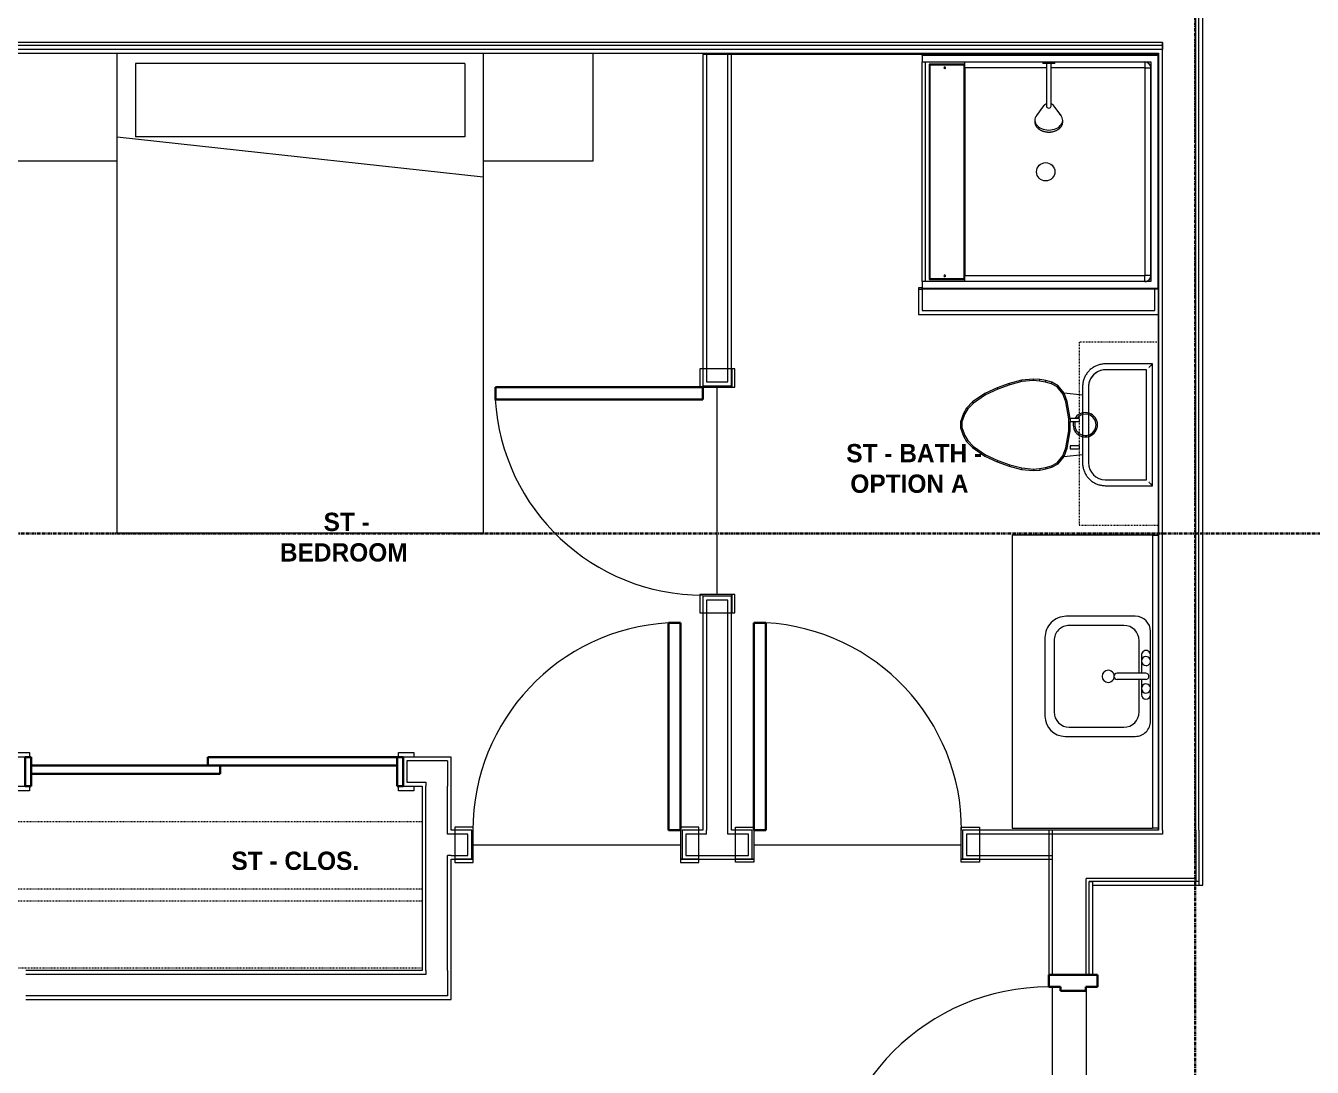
# Model space of a CAD drawing. Header units: inches. Extents: x -4093 to -1777, y 9773 to 12264.
# Drawn here: x -3673.1 to -3462.1, y 10379.7 to 10550.4 of the extents above; entities that cross this region are included whole.
import ezdxf

# ---------------------------------------------------------------- set-up
doc = ezdxf.new("R2010")
doc.units = ezdxf.units.IN
doc.header["$MEASUREMENT"] = 0
doc.linetypes.add('Dash', pattern=[0.25, 0.125, -0.125])
doc.linetypes.add('Grid Line 1_2_', pattern=[0.875, 0.5, -0.125, 0.125, -0.125])
for name, color, linetype, lineweight in [('0-1', 7, 'Continuous', 5), ('0-2', 7, 'Continuous', 9), ('0-3', 8, 'Continuous', 9), ('A-AREA-IDEN', 2, 'Continuous', 9), ('A-DOOR-1', 7, 'Continuous', 9), ('A-DOOR-2', 10, 'Continuous', 30), ('A-DOOR-FRAM-1', 10, 'Continuous', 30), ('A-FLOR-1', 7, 'Continuous', 9), ('A-FLOR-2', 192, 'Continuous', 9), ('A-WALL-1', 7, 'Continuous', 9), ('A-WALL-2', 250, 'Continuous', 18), ('I-FURN-1', 7, 'Continuous', 9), ('I-WALL-1', 7, 'Continuous', 9), ('P-SANR-FIXT-1', 7, 'Continuous', 9), ('Q-CASE-1', 7, 'Continuous', 9), ('Q-CASE-2', 7, 'Dash', 9), ('Q-CASE-HDLN-1', 7, 'Dash', 9), ('S-GRID-1', 1, 'Grid Line 1_2_', 30)]:
    doc.layers.add(name, color=color, linetype=linetype, lineweight=lineweight)
doc.styles.add('Century Gothic_B', font='GOTHICB.TTF', dxfattribs={"height": 3})

# ---------------------------------------------------------------- blocks, each defined once
blk = doc.blocks.new('SLIDING - FLUSH - SLIDING - FLUSH - 5-0 x 6-8-3203586-BACKGROUND - 2ND FLOOR')
at = {"layer": 'A-DOOR-1'}
for p, q in [((-32.75, 3.25), (-30.25, 3.25)), ((-32.75, 2.5), (-32.75, 3.25)), ((-30.25, 2.5), (-32.75, 2.5)), ((-30.25, 3.25), (-30.25, 2.5)), ((30.25, 3.25), (32.75, 3.25)), ((30.25, 2.5), (30.25, 3.25)), ((32.75, 2.5), (30.25, 2.5)), ((32.75, 3.25), (32.75, 2.5)), ((-32.75, -2.25), (-30.25, -2.25)), ((-32.75, -3), (-32.75, -2.25)), ((-30.25, -3), (-32.75, -3)), ((-30.25, -2.25), (-30.25, -3)), ((30.25, -2.25), (32.75, -2.25)), ((30.25, -3), (30.25, -2.25)), ((32.75, -3), (30.25, -3)), ((32.75, -2.25), (32.75, -3))]:
    blk.add_line(p, q, dxfattribs=at)
at = {"layer": 'A-DOOR-2'}
for p, q in [((-1, -0.88), (-1, 0.5)), ((-1, 0.5), (30, 0.5)), ((30, 0.5), (30, -0.88)), ((-30, -2.25), (-30, -0.88)), ((-30, -0.88), (1, -0.88)), ((30, -0.88), (-1, -0.88)), ((1, -0.88), (1, -2.25)), ((1, -2.25), (-30, -2.25))]:
    blk.add_line(p, q, dxfattribs=at)
at = {"layer": 'A-DOOR-FRAM-1'}
for p, q in [((-31, -2.25), (-31, 2.5)), ((-31, 2.5), (-30, 2.5)), ((-30, 2.5), (-30, -2.25)), ((30, 2.5), (31, 2.5)), ((30, -2.25), (30, 2.5)), ((31, 2.5), (31, -2.25)), ((-30, -2.25), (-31, -2.25)), ((31, -2.25), (30, -2.25))]:
    blk.add_line(p, q, dxfattribs=at)
blk = doc.blocks.new('SWING - SINGLE - FLUSH - SWING - FLUSH - 2-10 x 6-8 - PRIVACY-4346066-BACKGROUND - 2ND FLOOR')
at = {"layer": 'A-DOOR-1'}
for p, q in [((-17, 2.87), (-20, 2.87)), ((-20, 2.87), (-20, -2.38)), ((-17, -2.38), (-17, 2.87)), ((20, 2.87), (17, 2.87)), ((17, 2.87), (17, -2.38)), ((20, -2.38), (20, 2.87)), ((-20, -2.38), (-17, -2.38)), ((-17, -2.38), (-20, -2.38)), ((-20, -2.38), (-20, -2.88)), ((-20, -2.88), (-17, -2.88)), ((-17, -2.88), (-17, -2.38)), ((17, -2.38), (20, -2.38)), ((20, -2.38), (17, -2.38)), ((17, -2.38), (17, -2.88)), ((17, -2.88), (20, -2.88)), ((20, -2.88), (20, -2.38))]:
    blk.add_line(p, q, dxfattribs=at)
blk.add_arc((17, 2.37), 34.07, 93.3657, 180, dxfattribs=at)
at = {"layer": 'A-DOOR-2'}
for p, q in [((15, 2.37), (15, 36.38)), ((17, 36.38), (15, 36.38)), ((17, 2.37), (17, 36.38)), ((17, 2.37), (15, 2.37))]:
    blk.add_line(p, q, dxfattribs=at)
blk = doc.blocks.new('OD_CW_Closet - OD_CW_Closet-3786599-BACKGROUND - 2ND FLOOR')
at = {"layer": 'Q-CASE-HDLN-1'}
for p, q in [((0.74, -24), (0.74, 0)), ((0.74, 0), (68.99, 0)), ((68.99, 0), (68.99, -24)), ((0.74, -11), (68.99, -11)), ((0.74, -13), (68.99, -13)), ((68.99, -24), (0.74, -24))]:
    blk.add_line(p, q, dxfattribs=at)
blk = doc.blocks.new('SWING - SINGLE - FLUSH - SWING - FLUSH - 2-10 x 6-8 - PRIVACY-4346067-BACKGROUND - 2ND FLOOR')
at = {"layer": 'A-DOOR-1'}
for p, q in [((-17, 2.87), (-20, 2.87)), ((-20, 2.87), (-20, -2.38)), ((-17, -2.38), (-17, 2.87)), ((20, 2.87), (17, 2.87)), ((17, 2.87), (17, -2.38)), ((20, -2.38), (20, 2.87)), ((-20, -2.38), (-17, -2.38)), ((-17, -2.38), (-20, -2.38)), ((-20, -2.38), (-20, -2.88)), ((-20, -2.88), (-17, -2.88)), ((-17, -2.88), (-17, -2.38)), ((17, -2.38), (20, -2.38)), ((20, -2.38), (17, -2.38)), ((17, -2.38), (17, -2.88)), ((17, -2.88), (20, -2.88)), ((20, -2.88), (20, -2.38))]:
    blk.add_line(p, q, dxfattribs=at)
blk.add_arc((17, 2.37), 34.07, 93.3657, 180, dxfattribs=at)
at = {"layer": 'A-DOOR-2'}
for p, q in [((15, 2.37), (15, 36.38)), ((17, 36.38), (15, 36.38)), ((17, 2.37), (17, 36.38)), ((17, 2.37), (15, 2.37))]:
    blk.add_line(p, q, dxfattribs=at)
blk = doc.blocks.new('Bed-Standard - Queen 60_ x 79_-V50-BACKGROUND - 2ND FLOOR')
at = {"layer": 'I-FURN-1'}
for p, q in [((-19.31, 41.3), (40.69, 41.3)), ((-19.31, -37.39), (-19.31, 41.3)), ((40.69, 41.3), (40.69, -37.39)), ((40.69, -23.7), (-19.31, -17.13)), ((-16.31, -23.7), (37.69, -23.7)), ((-16.31, -35.7), (-16.31, -23.7)), ((37.69, -35.7), (37.69, -23.7)), ((-16.31, -35.7), (37.69, -35.7))]:
    blk.add_line(p, q, dxfattribs=at)
blk = doc.blocks.new('M_Sink Vanity-Square - 500 x 440mm-1352614-BACKGROUND - 2ND FLOOR')
at = {"layer": 'P-SANR-FIXT-1'}
for p, q in [((7.96, 7.09), (-6.72, 7.09)), ((3.62, 7.09), (-2.88, 7.09)), ((-9.22, 4.59), (-9.22, -6.73)), ((0.12, 5.22), (-5.22, 5.22)), ((-2.88, 5.59), (0.12, 5.59)), ((0.12, 6.33), (0.12, 1.59)), ((1.12, 6.33), (1.12, 1.59)), ((1.12, 5.59), (3.62, 5.59)), ((6.46, 5.22), (1.12, 5.22)), ((10.46, -6.91), (10.46, 4.59)), ((-7.72, 2.72), (-7.72, -6.23)), ((8.96, -6.23), (8.96, 2.72)), ((-5.72, -10.23), (7.14, -10.23)), ((-5.22, -8.73), (6.46, -8.73))]:
    blk.add_line(p, q, dxfattribs=at)
for centre, radius, start, end in [((-6.72, 4.59), 2.5, 90, 180), ((-2.88, 6.34), 0.75, 90, 270), ((-1.88, 6.34), 0.75, 360, 180), ((-1.88, 6.34), 0.75, 180, 0), ((0.62, 6.33), 0.5, 360, 180), ((2.62, 6.34), 0.75, 360, 180), ((2.62, 6.34), 0.75, 180, 360), ((3.62, 6.34), 0.75, 270, 90), ((7.96, 4.59), 2.5, 360, 90), ((-5.22, 2.72), 2.5, 90, 180), ((6.46, 2.72), 2.5, 0, 90), ((0.62, 0.13), 1, 360, 180), ((0.62, 0.13), 1, 180, 0), ((0.62, 1.59), 0.5, 180, 0), ((-5.22, -6.23), 2.5, 180, 270), ((6.46, -6.23), 2.5, 270, 0), ((-5.72, -6.73), 3.5, 180, 270), ((7.14, -6.91), 3.32, 270, 0)]:
    blk.add_arc(centre, radius, start, end, dxfattribs=at)
blk = doc.blocks.new('Toilet-Domestic-3D - Toilet-Domestic-3D-V23-BACKGROUND - 2ND FLOOR')
at = {"layer": 'P-SANR-FIXT-1'}
for p, q in [((-2.74, 11), (-3.74, 10)), ((-2.59, 10.8), (-3.55, 9.84)), ((-1.87, 11.5), (-2.74, 11)), ((-2.59, 10.8), (-2.74, 11)), ((-1.77, 11.27), (-2.59, 10.8)), ((-0.5, 12), (-1.87, 11.5)), ((-1.77, 11.27), (-1.87, 11.5)), ((-0.46, 11.75), (-1.77, 11.27)), ((-0.46, 11.75), (-0.5, 12)), ((0.5, 12), (-0.5, 12)), ((0.46, 11.75), (-0.46, 11.75)), ((0.46, 11.75), (0.5, 12)), ((1.77, 11.27), (0.46, 11.75)), ((1.87, 11.5), (0.5, 12)), ((1.77, 11.27), (1.87, 11.5)), ((2.59, 10.8), (1.77, 11.27)), ((2.74, 11), (1.87, 11.5)), ((2.59, 10.8), (2.74, 11)), ((3.55, 9.84), (2.59, 10.8)), ((3.74, 10), (2.74, 11)), ((-3.74, 10), (-5.13, 8)), ((-3.55, 9.84), (-4.91, 7.88)), ((-3.55, 9.84), (-3.74, 10)), ((3.55, 9.84), (3.74, 10)), ((4.91, 7.88), (3.55, 9.84)), ((5.13, 8), (3.74, 10)), ((-5.13, 8), (-6.06, 6)), ((-4.91, 7.88), (-5.83, 5.9)), ((-4.91, 7.88), (-5.13, 8)), ((4.91, 7.88), (5.13, 8)), ((5.83, 5.9), (4.91, 7.88)), ((6.06, 6), (5.13, 8)), ((-6.06, 6), (-6.79, 4)), ((-5.83, 5.9), (-6.55, 3.92)), ((-5.83, 5.9), (-6.06, 6)), ((5.83, 5.9), (6.06, 6)), ((6.55, 3.92), (5.83, 5.9)), ((6.79, 4), (6.06, 6)), ((-6.79, 4), (-7.33, 1.99)), ((-6.55, 3.92), (-7.08, 1.95)), ((-6.55, 3.92), (-6.79, 4)), ((6.55, 3.92), (6.79, 4)), ((7.08, 1.95), (6.55, 3.92)), ((7.33, 1.99), (6.79, 4)), ((-7.33, 1.99), (-7.5, 0)), ((-7.08, 1.95), (-7.33, 1.99)), ((-7.08, 1.95), (-7.25, 0)), ((7.08, 1.95), (7.33, 1.99)), ((7.25, 0), (7.08, 1.95)), ((7.5, 0), (7.33, 1.99)), ((-7.25, 0), (-7.5, 0)), ((-7.5, 0), (-7.41, -1)), ((-7.16, -0.96), (-7.41, -1)), ((-7.41, -1), (-7.24, -2)), ((-7.25, 0), (-7.16, -0.96)), ((-6.99, -1.95), (-7.24, -2)), ((-7.24, -2), (-6.97, -3)), ((-7.16, -0.96), (-6.99, -1.95)), ((-6.99, -1.95), (-6.73, -2.9)), ((6.73, -2.9), (6.99, -1.95)), ((6.97, -3), (7.24, -2)), ((6.99, -1.95), (7.16, -0.96)), ((6.99, -1.95), (7.24, -2)), ((7.16, -0.96), (7.25, 0)), ((7.16, -0.96), (7.41, -1)), ((7.24, -2), (7.41, -1)), ((7.25, 0), (7.5, 0)), ((7.41, -1), (7.5, 0)), ((-6.73, -2.9), (-6.97, -3)), ((-6.97, -3), (-6.4, -4)), ((-6.73, -2.9), (-6.21, -3.84)), ((-6.4, -4), (-6.21, -3.84)), ((-6.4, -4), (-5.21, -5)), ((-6.21, -3.84), (-5.08, -4.78)), ((5.08, -4.78), (6.21, -3.84)), ((5.21, -5), (6.4, -4)), ((6.21, -3.84), (6.73, -2.9)), ((6.21, -3.84), (6.4, -4)), ((6.4, -4), (6.97, -3)), ((6.73, -2.9), (6.97, -3)), ((-5.08, -4.78), (-5.21, -5)), ((-5.21, -5), (-4.86, -8.02)), ((-5.21, -5), (-3.84, -5.5)), ((-5.08, -4.78), (-3.77, -5.26)), ((-3.77, -5.26), (-3.84, -5.5)), ((-3.84, -5.5), (-1, -6)), ((-3.77, -5.26), (-0.98, -5.75)), ((-0.98, -5.75), (-1, -6)), ((-1, -6), (0.56, -6)), ((-0.98, -5.75), (0.98, -5.75)), ((0.98, -5.75), (3.77, -5.26)), ((0.98, -5.75), (1, -5.98)), ((1.05, -5.99), (3.84, -5.5)), ((3.77, -5.26), (5.08, -4.78)), ((3.77, -5.26), (3.84, -5.5)), ((3.84, -5.5), (5.21, -5)), ((4.86, -8.02), (5.21, -5)), ((5.08, -4.78), (5.21, -5)), ((6.25, -8.02), (-6.25, -8.02)), ((6.25, -9), (-6.25, -9)), ((6.25, -9), (-6.25, -9)), ((-9.98, -11.75), (-9.98, -19.48)), ((-9, -11.75), (-9, -18.5)), ((-9, -11.75), (-9, -18.5)), ((9, -18.5), (9, -11.75)), ((9, -18.5), (9, -11.75)), ((9.98, -19.48), (9.98, -11.75)), ((-9, -18.5), (9, -18.5)), ((-9, -18.5), (9, -18.5)), ((-9.98, -19.48), (-9.86, -19.36)), ((-9.98, -19.48), (9.98, -19.48)), ((9.86, -19.36), (9.98, -19.48))]:
    blk.add_line(p, q, dxfattribs=at)
at = {"layer": 'P-SANR-FIXT-1', "flags": 128}
for points in [[(-6.25, -8.02), (-6.4, -8.03), (-6.55, -8.03), (-6.7, -8.05), (-6.84, -8.07), (-6.99, -8.1), (-7.14, -8.13), (-7.28, -8.17), (-7.42, -8.21), (-7.56, -8.26), (-7.7, -8.32), (-7.84, -8.38), (-7.97, -8.44), (-8.1, -8.52), (-8.23, -8.59), (-8.35, -8.67), (-8.48, -8.76), (-8.59, -8.85), (-8.71, -8.95), (-8.82, -9.05), (-8.92, -9.15), (-9.03, -9.26), (-9.12, -9.38), (-9.22, -9.49), (-9.3, -9.61), (-9.39, -9.74), (-9.46, -9.86), (-9.54, -9.99), (-9.6, -10.13), (-9.67, -10.26), (-9.72, -10.4), (-9.78, -10.54), (-9.82, -10.68), (-9.86, -10.83), (-9.89, -10.97), (-9.92, -11.12), (-9.95, -11.26), (-9.96, -11.41), (-9.97, -11.56), (-9.98, -11.71), (-9.98, -11.75)], [(9.98, -11.75), (9.97, -11.6), (9.97, -11.45), (9.95, -11.3), (9.93, -11.16), (9.9, -11.01), (9.87, -10.86), (9.83, -10.72), (9.79, -10.58), (9.74, -10.44), (9.68, -10.3), (9.62, -10.16), (9.56, -10.03), (9.48, -9.9), (9.41, -9.77), (9.33, -9.65), (9.24, -9.52), (9.15, -9.41), (9.05, -9.29), (8.95, -9.18), (8.85, -9.08), (8.74, -8.97), (8.62, -8.88), (8.51, -8.78), (8.39, -8.7), (8.26, -8.61), (8.14, -8.54), (8.01, -8.46), (7.87, -8.4), (7.74, -8.33), (7.6, -8.28), (7.46, -8.22), (7.32, -8.18), (7.17, -8.14), (7.03, -8.11), (6.88, -8.08), (6.74, -8.05), (6.59, -8.04), (6.44, -8.03), (6.29, -8.02), (6.25, -8.02)]]:
    blk.add_lwpolyline(points, dxfattribs=at)
at = {"layer": 'P-SANR-FIXT-1'}
for centre, radius, start, end in [((0, -8.48), 2, 73.137, 0), ((0, -8.48), 1.75, 70.983, 0), ((0, -8.48), 2, 0, 57.9286), ((0, -8.48), 1.75, 0, 51.2446), ((-6.25, -11.75), 2.75, 90, 180), ((-6.25, -11.75), 2.75, 90, 180), ((6.25, -11.75), 2.75, 0, 90), ((6.25, -11.75), 2.75, 360, 90)]:
    blk.add_arc(centre, radius, start, end, dxfattribs=at)
for points, knots in [([(-9.86, -19.36), (-9.86, -19.36), (-9.85, -19.35), (-9.82, -19.32), (-9.8, -19.3), (-9.78, -19.28), (-9.75, -19.25), (-9.71, -19.21), (-9.66, -19.16), (-9.6, -19.1), (-9.55, -19.05), (-9.47, -18.97), (-9.41, -18.91), (-9.37, -18.87)], [0, 0, 0, 0, 0.166667, 0.25, 0.291667, 0.333333, 0.416667, 0.5, 0.583333, 0.666667, 0.75, 0.833333, 1, 1, 1, 1]), ([(9.37, -18.87), (9.41, -18.91), (9.47, -18.97), (9.55, -19.05), (9.6, -19.1), (9.66, -19.16), (9.71, -19.21), (9.75, -19.25), (9.78, -19.28), (9.8, -19.3), (9.82, -19.32), (9.85, -19.35), (9.86, -19.36), (9.86, -19.36)], [-1, -1, -1, -1, -0.833333, -0.75, -0.666667, -0.583333, -0.5, -0.416667, -0.333333, -0.291667, -0.25, -0.166667, 0, 0, 0, 0])]:
    blk.add_open_spline(points, degree=3, knots=knots, dxfattribs=at)
for points in [[(-9.98, -19.48), (-9.98, -19.48), (-9.98, -19.48), (-9.98, -19.48)], [(9.98, -19.48), (9.98, -19.48), (9.98, -19.48), (9.98, -19.48)]]:
    blk.add_open_spline(points, degree=3, dxfattribs=at)
blk = doc.blocks.new('Bath Vanity - Bath Vanity 48_-V24-BACKGROUND - 2ND FLOOR')
at = {"layer": 'Q-CASE-1'}
for p, q in [((-23.26, -1), (-23.26, -24)), ((24.74, -24), (24.74, -1)), ((-23.26, -24), (24.74, -24))]:
    blk.add_line(p, q, dxfattribs=at)
blk = doc.blocks.new('BATHROOM MIRROR - BATHROOM MIRROR 48_-3124766-BACKGROUND - 2ND FLOOR')
at = {"layer": 'Q-CASE-1'}
for p, q in [((24.74, 24), (-23.26, 24)), ((-23.26, 23), (-23.26, 24)), ((24.74, 24), (24.74, 23)), ((-23.26, 23), (24.74, 23))]:
    blk.add_line(p, q, dxfattribs=at)
blk = doc.blocks.new('300 Series Wall Hung Cabinet_326 - 30_-2909952-BACKGROUND - 2ND FLOOR')
at = {"layer": 'Q-CASE-1'}
for p, q in [((-2.5, -13.19), (-2.01, -13.19)), ((-2.5, -13.19), (-2.5, -14.69)), ((-2.5, -14.69), (-2.01, -14.69)), ((-2.01, -14.69), (-2.01, -13.19)), ((2, -13.19), (2.49, -13.19)), ((2, -13.19), (2, -14.69)), ((2, -14.69), (2.49, -14.69)), ((2.49, -14.69), (2.49, -13.19))]:
    blk.add_line(p, q, dxfattribs=at)
at = {"layer": 'Q-CASE-2'}
for p, q in [((15, -0.19), (-15, -0.19)), ((-15, -0.19), (-15, -13.19)), ((15, -13.19), (15, -0.19)), ((-15, -13.19), (15, -13.19))]:
    blk.add_line(p, q, dxfattribs=at)
blk = doc.blocks.new('SWING - SINGLE - FLUSH - SWING - FLUSH - 2-10 x 6-8 - PRIVACY-4346070-BACKGROUND - 2ND FLOOR')
at = {"layer": 'A-DOOR-1'}
for p, q in [((-20, 2.37), (-20, 2.87)), ((-20, 2.87), (-17, 2.87)), ((-20, 2.37), (-17, 2.37)), ((-20, -2.88), (-20, 2.37)), ((-17, 2.37), (-20, 2.37)), ((-17, 2.87), (-17, 2.37)), ((-17, 2.37), (-17, -2.88)), ((17, 2.37), (17, 2.87)), ((17, 2.87), (20, 2.87)), ((17, 2.37), (20, 2.37)), ((17, -2.88), (17, 2.37)), ((20, 2.37), (17, 2.37)), ((20, 2.87), (20, 2.37)), ((20, 2.37), (20, -2.88)), ((-17, -2.88), (-20, -2.88)), ((20, -2.88), (17, -2.88))]:
    blk.add_line(p, q, dxfattribs=at)
blk.add_arc((17, -2.38), 34.07, 180, 266.6343, dxfattribs=at)
at = {"layer": 'A-DOOR-2'}
for p, q in [((15, -2.38), (15, -36.38)), ((17, -2.38), (15, -2.38)), ((17, -2.38), (17, -36.38)), ((17, -36.38), (15, -36.38))]:
    blk.add_line(p, q, dxfattribs=at)
blk = doc.blocks.new('Table-Night Stand - 18_ x 18_ x 24_-V51-BACKGROUND - 2ND FLOOR')
at = {"layer": 'I-FURN-1'}
for p, q in [((0.15, 0), (18.15, 0)), ((18.15, 0), (18.15, -17.69))]:
    blk.add_line(p, q, dxfattribs=at)
blk = doc.blocks.new('Table-Night Stand - 18_ x 18_ x 24_-V52-BACKGROUND - 2ND FLOOR')
at = {"layer": 'I-FURN-1'}
for p, q in [((0.15, 0), (18.15, 0)), ((0.15, -17.69), (0.15, 0))]:
    blk.add_line(p, q, dxfattribs=at)
blk = doc.blocks.new('The Shower - The Shower-V88-BACKGROUND - 2ND FLOOR')
at = {"layer": 'P-SANR-FIXT-1'}
for p, q in [((0, 39.25), (0.12, 39.25)), ((0, 0.5), (0, 39.25)), ((1.25, 39.25), (0.12, 39.25)), ((0.12, 0.62), (0.12, 39.25)), ((1.25, 39.25), (37.25, 39.25)), ((1.25, 38.75), (1.25, 39.25)), ((1.25, 1.75), (1.25, 39.25)), ((37.25, 38.75), (1.25, 38.75)), ((1.62, 38.13), (1.62, 32.27)), ((36.88, 38.13), (1.62, 38.13)), ((36.75, 38), (1.75, 38)), ((1.75, 38), (1.75, 32.38)), ((36.75, 32.38), (36.75, 38)), ((36.88, 32.27), (36.88, 38.13)), ((37.25, 39.25), (37.25, 38.75)), ((38.38, 39.25), (37.25, 39.25)), ((37.25, 39.25), (37.25, 19.48)), ((38.38, 39.25), (38.5, 39.25)), ((38.38, 39.25), (38.38, 0.62)), ((38.5, 39.25), (38.5, 0.5)), ((1.75, 32.38), (36.75, 32.38)), ((2.2, 2.75), (2.2, 32.27)), ((36.3, 32.27), (2.2, 32.27)), ((36.3, 18.89), (36.3, 32.27)), ((36.3, 2.75), (36.3, 18.11)), ((37.25, 17.52), (37.25, 1.75)), ((1.28, 2.51), (1.3, 2.43)), ((1.4, 2.23), (1.42, 2.2)), ((2.25, 2.7), (36.25, 2.7)), ((37.08, 2.2), (37.1, 2.23)), ((37.2, 2.43), (37.22, 2.51)), ((38.5, 0.5), (0, 0.5)), ((38.38, 0.62), (0.12, 0.62)), ((37.25, 1.75), (1.25, 1.75)), ((1.51, 2.08), (1.58, 2.01)), ((1.7, 1.92), (1.73, 1.9)), ((1.93, 1.8), (2.01, 1.78)), ((2.25, 1.75), (2.25, 1.77)), ((2.25, 1.77), (36.25, 1.77)), ((36.25, 1.75), (36.25, 1.77)), ((36.49, 1.78), (36.57, 1.8)), ((36.77, 1.9), (36.8, 1.92)), ((36.92, 2.01), (36.99, 2.08))]:
    blk.add_line(p, q, dxfattribs=at)
blk.add_circle((19.25, 19), 1.5, dxfattribs=at)
for centre, radius, start, end in [((2.2, 35.56), 0.125, 0, 180), ((2.2, 35.56), 0.125, 180, 0), ((36.3, 35.56), 0.125, 0, 180), ((36.3, 35.56), 0.125, 180, 0), ((2.25, 2.75), 1, 180, 270), ((36.25, 2.75), 1, 270, 0)]:
    blk.add_arc(centre, radius, start, end, dxfattribs=at)
for centre, major_axis, start_param, end_param in [((2.2, 32.28), (-0.95, 0), 0, 1.570796), ((36.3, 32.28), (0.95, 0), 4.712389, 6.283185)]:
    blk.add_ellipse(centre, major_axis=major_axis, ratio=0.019505, start_param=start_param, end_param=end_param, dxfattribs=at)
for points, knots in [([(1.25, 2.77), (1.25, 2.77), (1.27, 2.76), (1.4, 2.76), (1.64, 2.75), (1.95, 2.75), (2.12, 2.75), (2.2, 2.75)], [-1, -1, -1, -1, -0.833333, -0.666667, -0.333333, -0.166667, 0, 0, 0, 0]), ([(1.25, 2.77), (1.25, 2.7), (1.26, 2.57), (1.34, 2.32), (1.52, 2.04), (1.8, 1.86), (2.05, 1.78), (2.18, 1.77), (2.25, 1.77)], [-1, -1, -1, -1, -0.875, -0.75, -0.5, -0.25, -0.125, 0, 0, 0, 0]), ([(1.59, 2), (1.54, 2.04), (1.47, 2.12), (1.41, 2.21), (1.38, 2.25)], [0.4611793, 0.4611793, 0.4611793, 0.4611793, 0.5714286, 0.6665731, 0.6665731, 0.6665731, 0.6665731]), ([(2.2, 2.75), (2.2, 2.74), (2.2, 2.74), (2.2, 2.73), (2.21, 2.72), (2.21, 2.72), (2.22, 2.71), (2.23, 2.71), (2.24, 2.7), (2.24, 2.7), (2.25, 2.7), (2.25, 2.7)], [-1, -1, -1, -1, -0.833333, -0.75, -0.666667, -0.583333, -0.416667, -0.291667, -0.208333, -0.083333, 0, 0, 0, 0]), ([(36.25, 1.77), (36.32, 1.77), (36.45, 1.78), (36.7, 1.86), (36.98, 2.04), (37.16, 2.32), (37.24, 2.57), (37.25, 2.7), (37.25, 2.77)], [-1, -1, -1, -1, -0.875, -0.75, -0.5, -0.25, -0.125, 0, 0, 0, 0]), ([(36.25, 2.7), (36.26, 2.7), (36.26, 2.7), (36.27, 2.7), (36.28, 2.71), (36.28, 2.71), (36.29, 2.72), (36.29, 2.73), (36.3, 2.74), (36.3, 2.74), (36.3, 2.75), (36.3, 2.75)], [-1, -1, -1, -1, -0.833333, -0.75, -0.666667, -0.583333, -0.416667, -0.291667, -0.208333, -0.083333, 0, 0, 0, 0]), ([(36.25, 1.8), (36.25, 1.82), (36.25, 1.91), (36.25, 2.14), (36.25, 2.45), (36.25, 2.62), (36.25, 2.7)], [-0.8333333, -0.8333333, -0.8333333, -0.8333333, -0.6666667, -0.3333333, -0.1666667, 0, 0, 0, 0]), ([(37.19, 2.42), (37.18, 2.38), (37.16, 2.33), (37.13, 2.27), (37.12, 2.25)], [0.2174647, 0.2174647, 0.2174647, 0.2174647, 0.2857143, 0.3333068, 0.3333068, 0.3333068, 0.3333068]), ([(2.25, 1.75), (2.17, 1.75), (2.03, 1.77), (1.86, 1.82), (1.77, 1.87), (1.75, 1.88)], [0, 0, 0, 0, 0.1428571, 0.2857143, 0.3333068, 0.3333068, 0.3333068, 0.3333068]), ([(36.75, 1.88), (36.7, 1.85), (36.59, 1.8), (36.42, 1.76), (36.31, 1.75), (36.25, 1.75)], [0.6666667, 0.6666667, 0.6666667, 0.6666667, 0.7857143, 0.8928571, 1, 1, 1, 1]), ([(37.01, 2.1), (36.97, 2.05), (36.89, 1.97), (36.79, 1.91), (36.75, 1.88)], [0.4475924, 0.4475924, 0.4475924, 0.4475924, 0.5714286, 0.6665731, 0.6665731, 0.6665731, 0.6665731])]:
    blk.add_open_spline(points, degree=3, knots=knots, dxfattribs=at)
for points in [[(1.25, 2.71), (1.25, 2.72), (1.25, 2.74), (1.25, 2.75)], [(1.38, 2.25), (1.37, 2.27), (1.36, 2.3), (1.35, 2.32)], [(2.25, 1.8), (2.25, 1.82), (2.25, 1.88), (2.25, 2.03), (2.25, 2.22), (2.25, 2.45), (2.25, 2.62), (2.25, 2.7)], [(37.25, 2.77), (37.25, 2.77), (37.23, 2.76), (37.13, 2.76), (36.98, 2.76), (36.78, 2.75), (36.55, 2.75), (36.38, 2.75), (36.3, 2.75)], [(37.12, 2.25), (37.09, 2.21), (37.07, 2.18), (37.04, 2.14)], [(37.25, 2.75), (37.25, 2.72), (37.25, 2.7), (37.25, 2.67)], [(1.75, 1.88), (1.71, 1.91), (1.67, 1.94), (1.63, 1.97)]]:
    blk.add_open_spline(points, degree=3, dxfattribs=at)
blk = doc.blocks.new('Shower Head - Shower Head-3265626-BACKGROUND - 2ND FLOOR')
at = {"layer": 'P-SANR-FIXT-1'}
for p, q in [((-0.98, 0), (-0.98, -0.26)), ((-0.98, 0), (0.98, 0)), ((0.98, -0.26), (-0.98, -0.26)), ((-0.39, -0.26), (-0.39, -1)), ((0.39, -1), (0.39, -0.26)), ((0.98, -0.26), (0.98, 0)), ((-0.39, -6.01), (-0.39, -7.27)), ((0.39, -7.27), (0.39, -6.01)), ((-0.84, -7.19), (-2.02, -8.78)), ((2.02, -8.78), (0.84, -7.19)), ((-2.28, -9.54), (-2.28, -9.81)), ((2.28, -9.81), (2.28, -9.54))]:
    blk.add_line(p, q, dxfattribs=at)
at = {"layer": 'P-SANR-FIXT-1', "flags": 128}
for points in [[(-0.39, -1), (-0.39, -1.29), (-0.39, -1.57), (-0.39, -1.85), (-0.39, -2.13), (-0.39, -2.41), (-0.39, -2.69), (-0.39, -2.96), (-0.39, -3.23), (-0.39, -3.5), (-0.39, -3.76), (-0.39, -4.02), (-0.39, -4.27), (-0.39, -4.52), (-0.39, -4.77), (-0.39, -5), (-0.39, -5.23), (-0.39, -5.46), (-0.39, -5.67), (-0.39, -5.88), (-0.39, -6.01)], [(0.39, -6.01), (0.39, -5.81), (0.39, -5.6), (0.39, -5.38), (0.39, -5.15), (0.39, -4.92), (0.39, -4.68), (0.39, -4.43), (0.39, -4.18), (0.39, -3.93), (0.39, -3.67), (0.39, -3.4), (0.39, -3.13), (0.39, -2.86), (0.39, -2.59), (0.39, -2.31), (0.39, -2.03), (0.39, -1.75), (0.39, -1.46), (0.39, -1.18), (0.39, -1)], [(-0.39, -6.87), (-0.43, -6.88), (-0.46, -6.9), (-0.49, -6.91), (-0.52, -6.93), (-0.55, -6.94), (-0.58, -6.96), (-0.61, -6.98), (-0.64, -7), (-0.67, -7.03), (-0.7, -7.05), (-0.73, -7.07), (-0.76, -7.1), (-0.78, -7.13), (-0.81, -7.16), (-0.83, -7.19), (-0.84, -7.19)], [(0.84, -7.19), (0.81, -7.16), (0.79, -7.13), (0.76, -7.1), (0.73, -7.08), (0.7, -7.05), (0.68, -7.03), (0.65, -7.01), (0.62, -6.98), (0.59, -6.97), (0.56, -6.95), (0.53, -6.93), (0.49, -6.91), (0.46, -6.9), (0.43, -6.89), (0.4, -6.87)], [(-2.28, -9.81), (-2.28, -9.88), (-2.28, -9.95), (-2.27, -10.02), (-2.25, -10.09), (-2.24, -10.16), (-2.21, -10.23), (-2.19, -10.3), (-2.16, -10.36), (-2.13, -10.43), (-2.09, -10.49), (-2.05, -10.55), (-2.01, -10.61), (-1.97, -10.67), (-1.92, -10.73), (-1.86, -10.79), (-1.81, -10.84), (-1.75, -10.89), (-1.69, -10.94), (-1.63, -10.99), (-1.57, -11.04), (-1.5, -11.08), (-1.43, -11.12), (-1.36, -11.16), (-1.28, -11.2), (-1.21, -11.24), (-1.13, -11.27), (-1.05, -11.3), (-0.97, -11.33), (-0.89, -11.36), (-0.81, -11.38), (-0.72, -11.4), (-0.64, -11.42), (-0.55, -11.44), (-0.47, -11.45), (-0.38, -11.46), (-0.29, -11.47), (-0.2, -11.48), (-0.11, -11.49), (-0.02, -11.49), (0, -11.49)], [(0, -11.49), (0.09, -11.49), (0.18, -11.48), (0.27, -11.48), (0.35, -11.47), (0.44, -11.46), (0.53, -11.44), (0.62, -11.43), (0.7, -11.41), (0.79, -11.39), (0.87, -11.36), (0.95, -11.34), (1.03, -11.31), (1.11, -11.28), (1.19, -11.25), (1.26, -11.21), (1.34, -11.17), (1.41, -11.13), (1.48, -11.09), (1.55, -11.05), (1.61, -11), (1.68, -10.95), (1.74, -10.9), (1.8, -10.85), (1.85, -10.8), (1.9, -10.74), (1.95, -10.69), (2, -10.63), (2.04, -10.57), (2.08, -10.51), (2.12, -10.44), (2.15, -10.38), (2.18, -10.31), (2.21, -10.25), (2.23, -10.18), (2.25, -10.11), (2.26, -10.04), (2.27, -9.97), (2.28, -9.9), (2.28, -9.83), (2.28, -9.81)]]:
    blk.add_lwpolyline(points, dxfattribs=at)
at = {"layer": 'P-SANR-FIXT-1'}
for centre, major_axis, start_param, end_param in [((0, -7.27), (0.394, 0), 3.141593, 4.712389), ((0, -7.27), (-0.394, 0), 1.570796, 3.141593), ((0, -9.54), (2.28, 0), 2.468394, 4.712389), ((0, -9.54), (-2.28, 0), 1.570796, 3.814791)]:
    blk.add_ellipse(centre, major_axis=major_axis, ratio=0.707107, start_param=start_param, end_param=end_param, dxfattribs=at)
blk = doc.blocks.new('CTR - 1st Phase - Unit Layouts_rvt-1-BACKGROUND - 2ND FLOOR')
at = {"layer": 'A-FLOR-1'}
for p, q in [((-3559.67, 10545.75), (-3559.67, 10545.94)), ((-3526.05, 10545.75), (-3526.05, 10545.94)), ((-3526.05, 10545.75), (-3557.3, 10545.75)), ((-3487.3, 10466.94), (-3487.3, 10503.13)), ((-3559.67, 10457.19), (-3559.67, 10491.19)), ((-3487.3, 10418.56), (-3487.3, 10418.94)), ((-3599.67, 10416.19), (-3565.67, 10416.19)), ((-3553.67, 10416.19), (-3519.67, 10416.19)), ((-3553.67, 10416.19), (-3519.67, 10416.19)), ((-3504.68, 10356.9), (-3504.68, 10392.9))]:
    blk.add_line(p, q, dxfattribs=at)
at = {"layer": 'A-WALL-1'}
for p, q in [((-3557.3, 10545.75), (-3562.05, 10545.75)), ((-3562.05, 10545.75), (-3562.05, 10491.44)), ((-3557.3, 10491.44), (-3557.3, 10545.75)), ((-3526.05, 10507.5), (-3526.67, 10507.5)), ((-3526.67, 10507.5), (-3526.67, 10507.25)), ((-3526.67, 10507.25), (-3526.67, 10503.75)), ((-3487.3, 10503.75), (-3487.3, 10507.25)), ((-3526.67, 10503.75), (-3526.67, 10503.13)), ((-3487.3, 10503.13), (-3487.3, 10503.75)), ((-3526.67, 10503.13), (-3487.3, 10503.13)), ((-3562.05, 10491.44), (-3557.3, 10491.44)), ((-3557.3, 10456.94), (-3562.05, 10456.94)), ((-3562.05, 10456.94), (-3562.05, 10418.56)), ((-3557.3, 10418.56), (-3557.3, 10456.94)), ((-3603.3, 10430.56), (-3611.17, 10430.56)), ((-3611.17, 10430.56), (-3611.17, 10425.81)), ((-3603.3, 10429.94), (-3603.3, 10430.56)), ((-3603.3, 10425.81), (-3603.3, 10429.94)), ((-3611.17, 10425.81), (-3608.05, 10425.81)), ((-3608.05, 10425.81), (-3608.05, 10395.56)), ((-3603.3, 10418.56), (-3603.3, 10425.81)), ((-3599.92, 10418.56), (-3603.3, 10418.56)), ((-3599.92, 10413.81), (-3599.92, 10418.56)), ((-3562.05, 10418.56), (-3565.42, 10418.56)), ((-3565.42, 10418.56), (-3565.42, 10413.81)), ((-3553.92, 10418.56), (-3557.3, 10418.56)), ((-3553.92, 10413.81), (-3553.92, 10418.56)), ((-3504.68, 10418.56), (-3519.42, 10418.56)), ((-3519.42, 10418.56), (-3519.42, 10413.81)), ((-3504.68, 10413.81), (-3504.68, 10418.56)), ((-3603.3, 10413.81), (-3599.92, 10413.81)), ((-3603.3, 10395.56), (-3603.3, 10413.81)), ((-3565.42, 10413.81), (-3553.92, 10413.81)), ((-3519.42, 10413.81), (-3504.68, 10413.81)), ((-3608.05, 10395.56), (-3673.05, 10395.56)), ((-3603.3, 10391.44), (-3603.3, 10395.56)), ((-3673.05, 10390.81), (-3603.3, 10390.81)), ((-3603.3, 10390.81), (-3603.3, 10391.44))]:
    blk.add_line(p, q, dxfattribs=at)
at = {"layer": 'A-WALL-2'}
for p, q in [((-3561.42, 10545.75), (-3561.42, 10492.06)), ((-3557.92, 10492.06), (-3557.92, 10545.75)), ((-3526.67, 10507.25), (-3526.05, 10507.25)), ((-3526.67, 10507.25), (-3526.05, 10507.25)), ((-3526.05, 10507.25), (-3526.05, 10503.75)), ((-3487.92, 10503.75), (-3487.92, 10507.25)), ((-3526.05, 10503.75), (-3487.92, 10503.75)), ((-3561.42, 10492.06), (-3559.67, 10492.06)), ((-3559.67, 10492.06), (-3557.92, 10492.06)), ((-3561.42, 10456.31), (-3561.42, 10418.56)), ((-3559.67, 10456.31), (-3561.42, 10456.31)), ((-3557.92, 10456.31), (-3559.67, 10456.31)), ((-3557.92, 10418.56), (-3557.92, 10456.31)), ((-3610.55, 10429.94), (-3610.55, 10428.19)), ((-3603.92, 10429.94), (-3610.55, 10429.94)), ((-3603.92, 10429.94), (-3603.92, 10426.44)), ((-3610.55, 10428.19), (-3610.55, 10426.44)), ((-3610.55, 10426.44), (-3607.42, 10426.44)), ((-3607.42, 10426.44), (-3607.42, 10425.81)), ((-3607.42, 10395.56), (-3607.42, 10425.81)), ((-3603.92, 10426.44), (-3603.92, 10425.81)), ((-3603.92, 10417.94), (-3603.92, 10425.81)), ((-3603.3, 10417.94), (-3603.92, 10417.94)), ((-3600.55, 10417.94), (-3603.3, 10417.94)), ((-3600.55, 10416.19), (-3600.55, 10417.94)), ((-3564.8, 10417.94), (-3564.8, 10416.19)), ((-3561.42, 10417.94), (-3564.8, 10417.94)), ((-3561.42, 10417.94), (-3561.42, 10418.56)), ((-3557.92, 10417.94), (-3557.92, 10418.56)), ((-3554.55, 10417.94), (-3557.92, 10417.94)), ((-3554.55, 10416.19), (-3554.55, 10417.94)), ((-3518.8, 10417.94), (-3518.8, 10416.19)), ((-3504.68, 10417.94), (-3518.8, 10417.94)), ((-3600.55, 10414.44), (-3600.55, 10416.19)), ((-3564.8, 10416.19), (-3564.8, 10414.44)), ((-3554.55, 10414.44), (-3554.55, 10416.19)), ((-3518.8, 10416.19), (-3518.8, 10414.44)), ((-3603.3, 10414.44), (-3603.92, 10414.44)), ((-3603.92, 10395.56), (-3603.92, 10414.44)), ((-3603.3, 10414.44), (-3600.55, 10414.44)), ((-3564.8, 10414.44), (-3554.55, 10414.44)), ((-3518.8, 10414.44), (-3504.68, 10414.44)), ((-3607.42, 10394.94), (-3673.05, 10394.94)), ((-3607.42, 10395.56), (-3607.42, 10394.94)), ((-3603.92, 10395.56), (-3603.92, 10394.94)), ((-3603.92, 10394.94), (-3603.92, 10391.44)), ((-3603.92, 10391.44), (-3673.05, 10391.44))]:
    blk.add_line(p, q, dxfattribs=at)
at = {"layer": '0-2'}
for name, p, rotation in [('Table-Night Stand - 18_ x 18_ x 24_-V51-BACKGROUND - 2ND FLOOR', (-3657.9, 10528.25), 180), ('Bed-Standard - Queen 60_ x 79_-V50-BACKGROUND - 2ND FLOOR', (-3617.36, 10508.55), 180), ('Table-Night Stand - 18_ x 18_ x 24_-V52-BACKGROUND - 2ND FLOOR', (-3579.9, 10528.25), 180), ('The Shower - The Shower-V88-BACKGROUND - 2ND FLOOR', (-3486.8, 10507.25), 90.00000000008023), ('300 Series Wall Hung Cabinet_326 - 30_-2909952-BACKGROUND - 2ND FLOOR', (-3487.12, 10483.58), 269.9999999998586), ('SWING - SINGLE - FLUSH - SWING - FLUSH - 2-10 x 6-8 - PRIVACY-4346067-BACKGROUND - 2ND FLOOR', (-3559.67, 10474.19), 90.00000000000185), ('Toilet-Domestic-3D - Toilet-Domestic-3D-V23-BACKGROUND - 2ND FLOOR', (-3507.78, 10485.03), 89.9999999997141), ('Bath Vanity - Bath Vanity 48_-V24-BACKGROUND - 2ND FLOOR', (-3487.3, 10443.68), 269.9999999998113), ('BATHROOM MIRROR - BATHROOM MIRROR 48_-3124766-BACKGROUND - 2ND FLOOR', (-3511.3, 10443.68), 269.9999999998886), ('M_Sink Vanity-Square - 500 x 440mm-1352614-BACKGROUND - 2ND FLOOR', (-3495.7, 10444.42), 269.9999999997972), ('SWING - SINGLE - FLUSH - SWING - FLUSH - 2-10 x 6-8 - PRIVACY-4346070-BACKGROUND - 2ND FLOOR', (-3536.67, 10416.19), 180), ('SLIDING - FLUSH - SLIDING - FLUSH - 5-0 x 6-8-3203586-BACKGROUND - 2ND FLOOR', (-3642.17, 10428.31), 180)]:
    blk.add_blockref(name, p, dxfattribs=dict(at, rotation=rotation))
for name, p in [('Shower Head - Shower Head-3265626-BACKGROUND - 2ND FLOOR', (-3505.3, 10544.5)), ('SWING - SINGLE - FLUSH - SWING - FLUSH - 2-10 x 6-8 - PRIVACY-4346066-BACKGROUND - 2ND FLOOR', (-3582.67, 10416.19)), ('OD_CW_Closet - OD_CW_Closet-3786599-BACKGROUND - 2ND FLOOR', (-3677.04, 10419.98))]:
    blk.add_blockref(name, p, dxfattribs=at)
blk = doc.blocks.new('HOLLOW METAL - UNIT DOOR-2191977-BACKGROUND - 2ND FLOOR')
at = {"layer": 'A-DOOR-1'}
blk.add_arc((18, -3.875), 36, 180, 270, dxfattribs=at)
at = {"layer": 'A-DOOR-2'}
for p, q in [((16.25, -3.875), (18, -3.875)), ((16.25, -39.875), (16.25, -3.875)), ((18, -3.875), (18, -39.875)), ((18, -39.875), (16.25, -39.875))]:
    blk.add_line(p, q, dxfattribs=at)
at = {"layer": 'A-DOOR-FRAM-1'}
for p, q in [((-20, 4.125), (-18, 4.125)), ((-20, -3.875), (-20, 4.125)), ((-18, 4.125), (-18, 2.1875)), ((-18, 2.1875), (-17.375, 2.1875)), ((-17.375, 2.1875), (-17.375, -1.9375)), ((17.375, 2.1875), (18, 2.1875)), ((17.375, -1.9375), (17.375, 2.1875)), ((18, 4.125), (20, 4.125)), ((18, 2.1875), (18, 4.125)), ((20, 4.125), (20, -3.875)), ((-18, -1.9375), (-18, -3.875)), ((-17.375, -1.9375), (-18, -1.9375)), ((18, -1.9375), (17.375, -1.9375)), ((18, -3.875), (18, -1.9375)), ((-18, -3.875), (-20, -3.875)), ((20, -3.875), (18, -3.875))]:
    blk.add_line(p, q, dxfattribs=at)
blk = doc.blocks.new('CTR - 1st Phase - Common Walls_rvt-1-BACKGROUND - 2ND FLOOR')
at = {"layer": 'A-WALL-2'}
for p, q in [((-3481.17, 10418.56), (-3481.17, 10644.28)), ((-3480.67, 10418.56), (-3480.67, 10644.28)), ((-3487.3, 10547.69), (-3852.47, 10547.69)), ((-3487.3, 10547.19), (-3852.47, 10547.19)), ((-3487.3, 10546.56), (-3852.47, 10546.56)), ((-3486.67, 10547.69), (-3487.3, 10547.69)), ((-3486.67, 10547.19), (-3487.3, 10547.19)), ((-3486.67, 10546.56), (-3487.3, 10546.56)), ((-3486.67, 10547.69), (-3486.67, 10547.19)), ((-3486.67, 10547.19), (-3486.67, 10547.69)), ((-3486.67, 10547.19), (-3486.67, 10546.56)), ((-3486.67, 10546.56), (-3486.67, 10547.19)), ((-3486.67, 10418.56), (-3486.67, 10546.56)), ((-3504.67, 10410.69), (-3504.67, 10417.94)), ((-3486.67, 10417.94), (-3504.67, 10417.94)), ((-3486.67, 10418.56), (-3486.67, 10417.94)), ((-3481.17, 10418.56), (-3481.17, 10417.94)), ((-3481.17, 10417.94), (-3481.17, 10410.69)), ((-3480.67, 10418.56), (-3480.67, 10410.19)), ((-3504.67, 10409.56), (-3504.67, 10410.69)), ((-3504.67, 10394.9), (-3504.67, 10409.56)), ((-3499.17, 10410.19), (-3499.17, 10410.69)), ((-3481.17, 10410.69), (-3499.17, 10410.69)), ((-3499.17, 10409.56), (-3499.17, 10410.19)), ((-3499.17, 10394.9), (-3499.17, 10409.56)), ((-3498.67, 10410.19), (-3498.05, 10410.19)), ((-3498.67, 10409.56), (-3498.67, 10410.19)), ((-3498.05, 10410.19), (-3498.67, 10410.19)), ((-3498.67, 10394.9), (-3498.67, 10409.56)), ((-3498.05, 10409.56), (-3498.05, 10410.19)), ((-3481.17, 10410.19), (-3498.05, 10410.19)), ((-3481.17, 10410.69), (-3481.17, 10410.19)), ((-3480.67, 10410.19), (-3481.17, 10410.19)), ((-3480.67, 10410.19), (-3481.17, 10410.19)), ((-3480.67, 10410.19), (-3480.67, 10409.56))]:
    blk.add_line(p, q, dxfattribs=at)
at = {"layer": 'I-WALL-1'}
for p, q in [((-3480.05, 10418.56), (-3480.05, 10644.28)), ((-3852.47, 10545.94), (-3487.3, 10545.94)), ((-3487.3, 10545.94), (-3487.3, 10545.75)), ((-3487.3, 10507.25), (-3487.3, 10418.56)), ((-3487.3, 10418.56), (-3505.3, 10418.56)), ((-3505.3, 10418.56), (-3505.3, 10417.94)), ((-3505.3, 10417.94), (-3505.3, 10409.56)), ((-3480.05, 10409.56), (-3480.05, 10418.56)), ((-3505.3, 10409.56), (-3505.3, 10394.9)), ((-3498.05, 10394.9), (-3498.05, 10409.56)), ((-3498.05, 10409.56), (-3480.67, 10409.56)), ((-3480.67, 10409.56), (-3480.05, 10409.56))]:
    blk.add_line(p, q, dxfattribs=at)
at = {"layer": '0-3', "rotation": 270.0000000000125}
blk.add_blockref('HOLLOW METAL - UNIT DOOR-2191977-BACKGROUND - 2ND FLOOR', (-3501.42, 10374.9), dxfattribs=at)
blk = doc.blocks.new('CTR - 1st Phase - Structure_rvt-1-BACKGROUND - 2ND FLOOR')
at = {"layer": 'S-GRID-1'}
for p, q in [((-3481.32, 9772.61), (-3481.32, 12247.5)), ((-1777.25, 10467.19), (-4076.95, 10467.19))]:
    blk.add_line(p, q, dxfattribs=at)

msp = doc.modelspace()

# ---------------------------------------------------------------- linework, layer by layer
at = {"layer": 'A-FLOR-2'}
msp.add_line((-3499.17, 10392.9), (-3499.17, 10356.9), dxfattribs=at)

# ---------------------------------------------------------------- block references
at = {"layer": '0-1'}
for name in ['CTR - 1st Phase - Structure_rvt-1-BACKGROUND - 2ND FLOOR', 'CTR - 1st Phase - Unit Layouts_rvt-1-BACKGROUND - 2ND FLOOR', 'CTR - 1st Phase - Common Walls_rvt-1-BACKGROUND - 2ND FLOOR']:
    msp.add_blockref(name, (0, 0), dxfattribs=at)

# ---------------------------------------------------------------- texts
at = {"layer": 'A-AREA-IDEN', "char_height": 3, "attachment_point": 1, "style": 'Century Gothic_B'}
for s, insert, width in [('ST - BATH -', (-3538.51, 10481.88), 25.856), ('OPTION A', (-3537.84, 10476.88), 24.24), ('ST -', (-3624.21, 10470.62), 8.383), ('BEDROOM', (-3631.38, 10465.62), 25.755), ('ST - CLOS.', (-3639.32, 10415.07), 24.543)]:
    msp.add_mtext(s, dxfattribs=dict(at, insert=insert, width=width))

doc.saveas('drawing.dxf')
